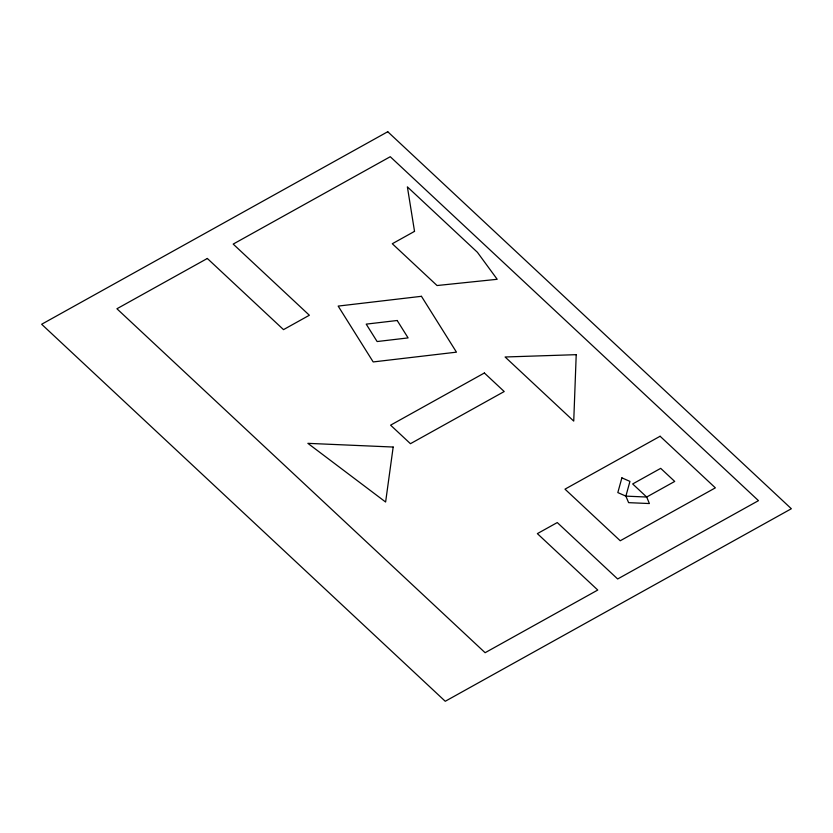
<?xml version="1.0" encoding="UTF-8"?>
<svg xmlns="http://www.w3.org/2000/svg" width="833" height="833" viewBox="0 0 833 833"><rect width="100%" height="100%" fill="white"/><g stroke="black" fill="none" stroke-linecap="round" stroke-linejoin="round"><path stroke-width="1.25" d="M576.217 354.671L573.739 421.102L505.11 356.993L576.217 354.671M393.176 447.04L385.617 502.018L307.866 443.343L393.176 447.04M621.887 477.85L617.826 492.584L625.885 496.135L646.679 497.03L674.709 481.432L660.704 468.354L632.674 483.952L646.679 497.03L649.396 503.549L628.603 502.653L625.885 496.135L629.946 481.401L621.887 477.85M387.751 131.729L41.65 324.256L445.249 701.271L791.35 508.744L387.751 131.729M207.334 258.469L116.922 308.762L485.118 652.708L597.761 590.045L537.368 533.63L557.267 522.562L617.659 578.977L758.467 500.654L390.261 156.719L233.188 244.09L309.366 315.249L283.512 329.629L207.334 258.469M414.532 231.366L392.301 243.736L437.044 285.532L497.197 279.294L477.403 252.284L407.379 186.873L414.532 231.366M484.379 372.997L390.594 425.163L410.44 443.697L504.215 391.531L484.379 372.997M660.111 436.253L564.993 489.158L620.241 540.763L715.36 487.857L660.111 436.253M421.446 296.309L338.167 306.086L373.184 361.939L456.463 352.161L421.446 296.309M397.185 320.497L366.208 324.131L377.12 341.54L408.097 337.906L397.185 320.497"/></g></svg>
